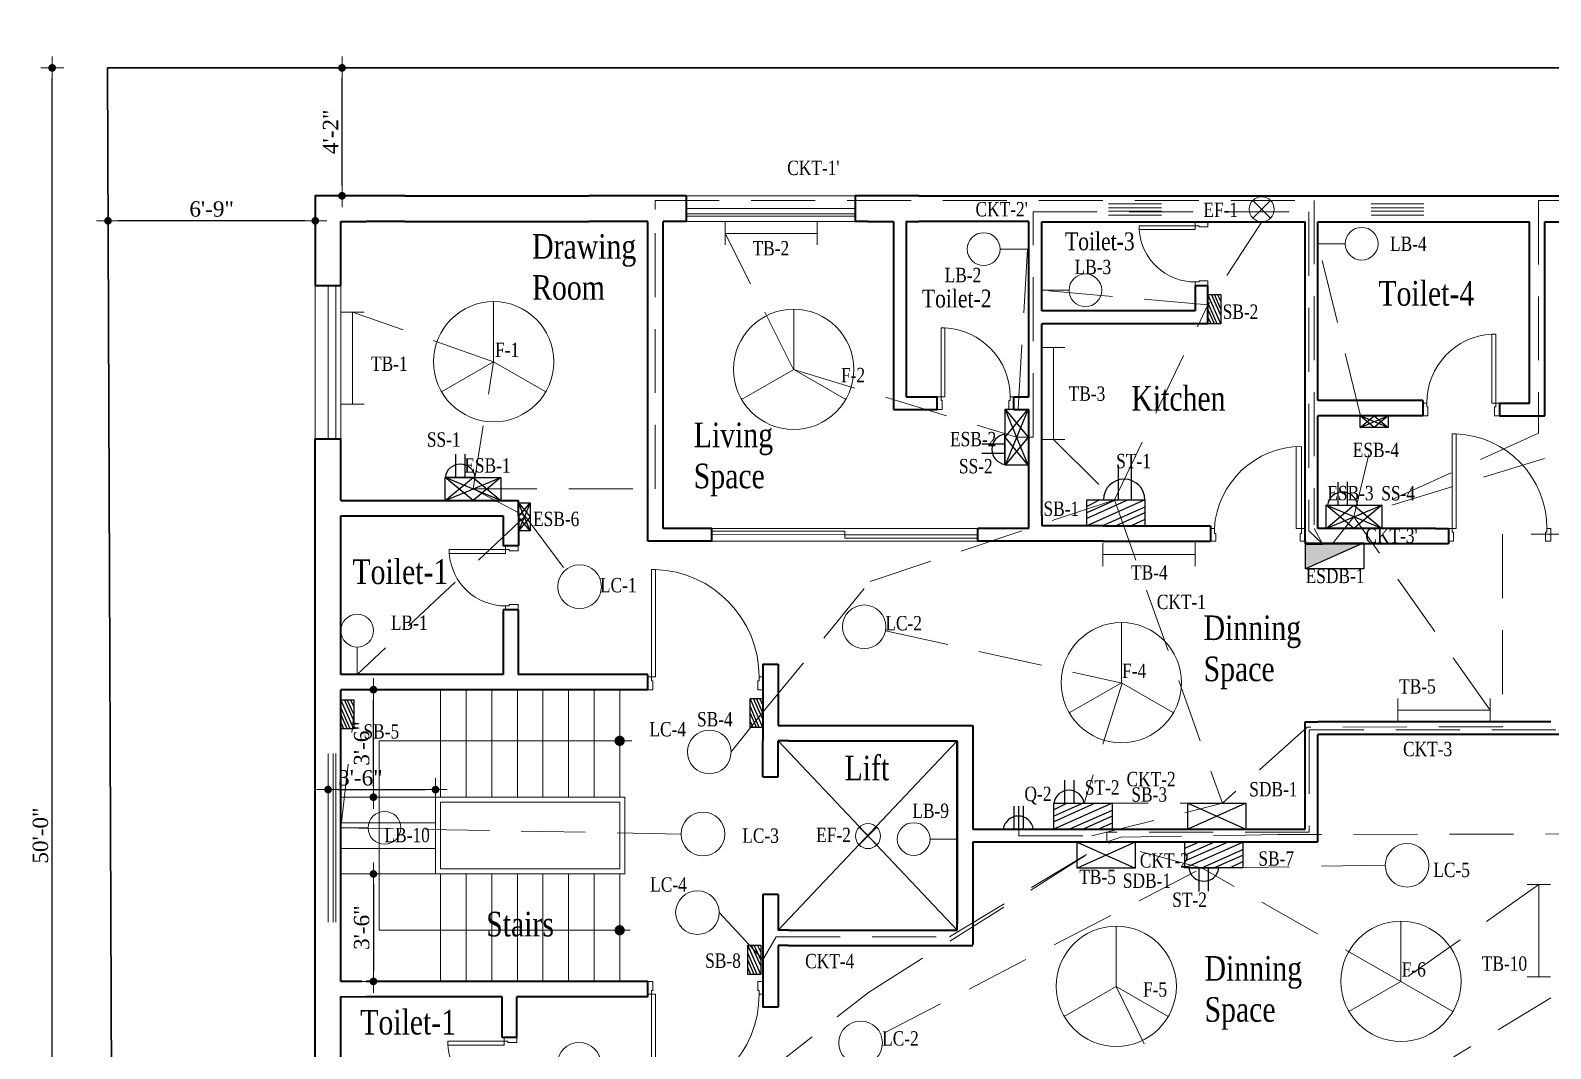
# Model space of a CAD drawing. Header units: inches. Extents: x -13742749 to 88736, y -40897 to 32194776.
# Drawn here: x 914 to 1508, y -28269 to -27871 of the extents above; entities that cross this region are included whole.
import ezdxf

# ---------------------------------------------------------------- set-up
doc = ezdxf.new("R2010")
doc.units = ezdxf.units.IN
doc.header["$LTSCALE"] = 10
doc.header["$MEASUREMENT"] = 0
doc.linetypes.add('ACAD_ISO04W100', pattern=[30, 24, -3, 0, -3])
doc.linetypes.add('HIDDEN', pattern=[0.375, 0.25, -0.125])
doc.layers.get('0').update_dxf_attribs({"color": 123})
for name, color, linetype, lineweight in [('Column', 7, 'Continuous', 35), ('Conduit (Mine)', 230, 'HIDDEN', 13), ('Conduit Generator (mine)', 134, 'HIDDEN', 13), ('DIM', 4, 'Continuous', 0), ('DOOR', 41, 'Continuous', 9), ('Fan (mine)', 210, 'Continuous', 13), ('Light (mine)', 80, 'Continuous', 13), ('RAIL', 182, 'Continuous', 13), ('Stair', 8, 'Continuous', 13), ('Text_My', 7, 'Continuous', 13), ('Text_SUBD', 7, 'Continuous', 13), ('VOID', 8, 'Continuous', 9), ('Wall', 7, 'Continuous', 35), ('WIN', 4, 'Continuous', 13), ('WIN-1', 8, 'Continuous', 13), ('WIN1', 8, 'Continuous', 9)]:
    doc.layers.add(name, color=color, linetype=linetype, lineweight=lineweight)
doc.layers.add('Site', color=7, linetype='ACAD_ISO04W100', lineweight=30, true_color=0x004961)
doc.layers.add('Switchboard & Socket (Mine)', color=4, linetype='Continuous')
doc.layers.add('Switchboard and Socket (mine)', color=41, linetype='Continuous')
doc.layers.get('0').off()
doc.styles.get("Standard").update_dxf_attribs({"font": 'times.ttf', "width": 0.8})
doc.styles.add('STYLE3', font='times.ttf')
doc.dimstyles.new('1_8', dxfattribs={"dimtxt": 6, "dimasz": 4, "dimexe": 0.18, "dimexo": 0.0625, "dimgap": 0.125, "dimtad": 0, "dimdec": 4, "dimrnd": 0.125, "dimzin": 3, "dimdsep": 46, "dimlunit": 4, "dimtxsty": 'STYLE3', "dimblk": 'D', "dimcen": 4, "dimse1": 1, "dimse2": 1, "dimclrt": 7, "dimadec": 0, "dimazin": 0, "dimtfac": 1, "dimtdec": 4, "dimtix": 1, "dimtmove": 0, "dimatfit": 3, "dimldrblk": 'OPEN90', "dimfxl": 1, "dimtvp": 0.75, "dimtolj": 1, "dimtzin": 0, "dimarcsym": 0})

# ---------------------------------------------------------------- blocks, each defined once
blk = doc.blocks.new('D')
at = {"layer": 'DIM'}
for q in [(-1.125, 0), (0, 1.125), (1.125, 0), (0, -1.125)]:
    blk.add_line((0, 0), q, dxfattribs=at)
at = {"layer": 'DIM', "color": 6, "const_width": 0.375}
blk.add_lwpolyline([(-0.1875, 0, 1), (0.1875, 0, 1)], format="xyb", close=True, dxfattribs=at)
blk = doc.blocks.new('*D269')
at = {"layer": 'DIM', "color": 0, "linetype": 'ByBlock', "lineweight": -2}
blk.add_line((947.78, -27856.16), (1803.78, -27856.16), dxfattribs=at)
at = {"layer": 'DIM', "color": 0, "linetype": 'ByBlock', "lineweight": -2, "xscale": 4, "yscale": 4, "zscale": 4, "rotation": 180}
blk.add_blockref('D', (943.78, -27856.16), dxfattribs=at)
at = {"layer": 'DIM', "color": 0, "linetype": 'ByBlock', "lineweight": -2, "xscale": 4, "yscale": 4, "zscale": 4}
blk.add_blockref('D', (1807.78, -27856.16), dxfattribs=at)
at = {"layer": 'DIM', "color": 7, "linetype": 'ByBlock', "insert": (1375.78, -27851.57), "char_height": 6, "attachment_point": 5, "style": 'STYLE3'}
blk.add_mtext('\\A1;72\'-0"', dxfattribs=at)
blk = doc.blocks.new('_Open90')
at = {"layer": 'DIM', "color": 0, "lineweight": -2}
for p, q in [((0, 0), (-1, 0)), ((-0.5, 0.5), (0, 0)), ((0, 0), (-0.5, -0.5))]:
    blk.add_line(p, q, dxfattribs=at)
blk = doc.blocks.new('*D271')
at = {"layer": 'DIM', "color": 0, "linetype": 'ByBlock', "lineweight": -2}
blk.add_line((922.18, -28481.3), (922.18, -27889.3), dxfattribs=at)
at = {"layer": 'DIM', "color": 0, "linetype": 'ByBlock', "lineweight": -2, "xscale": 4, "yscale": 4, "zscale": 4}
for p, rotation in [((922.18, -27885.3), 90), ((922.18, -28485.3), 270)]:
    blk.add_blockref('D', p, dxfattribs=dict(at, rotation=rotation))
at = {"layer": 'DIM', "color": 7, "linetype": 'ByBlock', "insert": (917.6, -28185.3), "char_height": 6, "attachment_point": 5, "rotation": 90, "style": 'STYLE3'}
blk.add_mtext('\\A1;50\'-0"', dxfattribs=at)
blk = doc.blocks.new('D-45')
for points in [[(-1.5, 46.97), (-3, 46.97), (-3, 5), (-1.5, 5)], [(-45, 5), (-45, 0), (-43, 0), (-43, 3.5), (-43.5, 3.5), (-43.5, 5)], [(0, 5), (0, 0), (-2, 0), (-2, 3.5), (-1.5, 3.5), (-1.5, 5)]]:
    blk.add_lwpolyline(points, close=True)
blk.add_arc((-1.5, 5), 42, 92.04671, 180)
blk = doc.blocks.new('D-30')
for points in [[(5, 30), (0, 30), (0, 28), (3.5, 28), (3.5, 28.5), (5, 28.5)], [(5, 0), (0, 0), (0, 2), (3.5, 2), (3.5, 1.5), (5, 1.5)], [(31.97, 1.5), (31.97, 3), (5, 3), (5, 1.5)]]:
    blk.add_lwpolyline(points, close=True)
blk.add_arc((4.99, 1.48), 27.02, 3.22606, 89.98261)
blk = doc.blocks.new('D-40')
for points in [[(-5, 0), (0, 0), (0, -2), (-3.5, -2), (-3.5, -1.5), (-5, -1.5)], [(-41.97, -1.5), (-41.97, -3), (-5, -3), (-5, -1.5)], [(-5, -40), (0, -40), (0, -38), (-3.5, -38), (-3.5, -38.5), (-5, -38.5)]]:
    blk.add_lwpolyline(points, close=True)
blk.add_arc((-5, -1.5), 37, 182.32344, 270)
blk = doc.blocks.new('D-S')
at = {"layer": 'DOOR', "linetype": 'Continuous'}
for p, q in [((1.5, 5), (1.5, 37)), ((3.5, 36.93), (3.5, 5)), ((3.5, 5), (1.5, 5))]:
    blk.add_line(p, q, dxfattribs=at)
at = {"layer": 'DOOR'}
for points in [[(2, 3), (2, 0), (0, 0), (0, 5), (1.5, 5), (1.5, 3)], [(35, 3), (35, 0), (37, 0), (37, 5), (35.5, 5), (35.5, 3)]]:
    blk.add_lwpolyline(points, close=True, dxfattribs=at)
blk.add_arc((1.46, 2.89), 34.11, 3.5436, 89.92781, dxfattribs=at)
blk = doc.blocks.new('D-25')
for points in [[(5, 25), (0, 25), (0, 23), (3.5, 23), (3.5, 23.5), (5, 23.5)], [(5, 0), (0, 0), (0, 2), (3.5, 2), (3.5, 1.5), (5, 1.5)], [(26.95, 1.5), (26.95, 3), (5, 3), (5, 1.5)]]:
    blk.add_lwpolyline(points, close=True)
blk.add_arc((5, 1.5), 22, 3.90956, 90)
blk = doc.blocks.new('*D299')
at = {"layer": 'DIM', "color": 0, "linetype": 'ByBlock', "lineweight": -2}
blk.add_line((1035.5, -27931.28), (1035.5, -27889.3), dxfattribs=at)
at = {"layer": 'DIM', "color": 0, "linetype": 'ByBlock', "lineweight": -2, "xscale": 4, "yscale": 4, "zscale": 4}
for p, rotation in [((1035.5, -27885.3), 90), ((1035.5, -27935.28), 270)]:
    blk.add_blockref('D', p, dxfattribs=dict(at, rotation=rotation))
at = {"layer": 'DIM', "color": 7, "linetype": 'ByBlock', "insert": (1031, -27910.29), "char_height": 6, "attachment_point": 5, "rotation": 90, "style": 'STYLE3'}
blk.add_mtext('\\A1;4\'-2"', dxfattribs=at)
blk = doc.blocks.new('*D300')
at = {"layer": 'DIM', "color": 0, "linetype": 'ByBlock', "lineweight": -2}
blk.add_line((1021.03, -27945.07), (948.01, -27945.07), dxfattribs=at)
at = {"layer": 'DIM', "color": 0, "linetype": 'ByBlock', "lineweight": -2, "xscale": 4, "yscale": 4, "zscale": 4, "rotation": 180}
blk.add_blockref('D', (944.01, -27945.07), dxfattribs=at)
at = {"layer": 'DIM', "color": 0, "linetype": 'ByBlock', "lineweight": -2, "xscale": 4, "yscale": 4, "zscale": 4}
blk.add_blockref('D', (1025.03, -27945.07), dxfattribs=at)
at = {"layer": 'DIM', "color": 7, "linetype": 'ByBlock', "insert": (984.52, -27940.48), "char_height": 6, "attachment_point": 5, "style": 'STYLE3'}
blk.add_mtext('\\A1;6\'-9"', dxfattribs=at)
blk = doc.blocks.new('*D274')
at = {"layer": 'DIM', "color": 0, "linetype": 'ByBlock', "lineweight": -2}
blk.add_line((1034.03, -28167.34), (1068.03, -28167.34), dxfattribs=at)
at = {"layer": 'DIM', "color": 0, "linetype": 'ByBlock', "lineweight": -2, "xscale": 4, "yscale": 4, "zscale": 4, "rotation": 180}
blk.add_blockref('D', (1030.03, -28167.34), dxfattribs=at)
at = {"layer": 'DIM', "color": 0, "linetype": 'ByBlock', "lineweight": -2, "xscale": 4, "yscale": 4, "zscale": 4}
blk.add_blockref('D', (1072.03, -28167.34), dxfattribs=at)
at = {"layer": 'DIM', "color": 7, "linetype": 'ByBlock', "insert": (1042.66, -28162.76), "char_height": 6, "attachment_point": 5, "style": 'STYLE3'}
blk.add_mtext('\\A1;3\'-6"', dxfattribs=at)
blk = doc.blocks.new('*D301')
at = {"layer": 'DIM', "color": 0, "linetype": 'ByBlock', "lineweight": -2}
blk.add_line((1047.76, -28166.29), (1047.76, -28132.29), dxfattribs=at)
at = {"layer": 'DIM', "color": 0, "linetype": 'ByBlock', "lineweight": -2, "xscale": 4, "yscale": 4, "zscale": 4}
for p, rotation in [((1047.76, -28128.29), 90), ((1047.76, -28170.29), 270)]:
    blk.add_blockref('D', p, dxfattribs=dict(at, rotation=rotation))
at = {"layer": 'DIM', "color": 7, "linetype": 'ByBlock', "insert": (1043.18, -28149.29), "char_height": 6, "attachment_point": 5, "rotation": 90, "style": 'STYLE3'}
blk.add_mtext('\\A1;3\'-6"', dxfattribs=at)
blk = doc.blocks.new('*D275')
at = {"layer": 'DIM', "color": 0, "linetype": 'ByBlock', "lineweight": -2}
blk.add_line((1047.76, -28204.29), (1047.76, -28238.29), dxfattribs=at)
at = {"layer": 'DIM', "color": 0, "linetype": 'ByBlock', "lineweight": -2, "xscale": 4, "yscale": 4, "zscale": 4}
for p, rotation in [((1047.76, -28200.29), 90), ((1047.76, -28242.29), 270)]:
    blk.add_blockref('D', p, dxfattribs=dict(at, rotation=rotation))
at = {"layer": 'DIM', "color": 7, "linetype": 'ByBlock', "insert": (1043.18, -28221.29), "char_height": 6, "attachment_point": 5, "rotation": 90, "style": 'STYLE3'}
blk.add_mtext('\\A1;3\'-6"', dxfattribs=at)
blk = doc.blocks.new('Ceiling light')
at = {"layer": 'Light (mine)', "linetype": 'ByBlock'}
blk.add_circle((0, 8.53), 8.53, dxfattribs=at)
blk = doc.blocks.new('Ceiling Fan Small')
at = {"layer": 'Fan (mine)', "linetype": 'ByBlock', "ltscale": 10}
for p in [(7040.4, -35394.14), (7020.04, -35429.39), (7060.75, -35429.39)]:
    blk.add_line(p, (7040.4, -35417.64), dxfattribs=at)
blk.add_circle((7040.4, -35417.64), 23.5, dxfattribs=at)
blk.add_circle((7040.4, -35417.64), 23.5, dxfattribs=at)
blk.add_circle((7040.4, -35417.64), 23.5, dxfattribs=at)
blk = doc.blocks.new('Bulb')
at = {"layer": 'Light (mine)', "linetype": 'Continuous'}
blk.add_line((-9.96, -5.31), (-20.64, -5.31), dxfattribs=at)
blk.add_circle((-3.57, -5.31), 6.4, dxfattribs=at)
blk = doc.blocks.new('Tube Light')
at = {"layer": 'Light (mine)', "linetype": 'Continuous'}
for p, q in [((-36, 4.54), (-36, -4.54)), ((0, 0), (-36, 0)), ((0, 4.54), (0, -4.54))]:
    blk.add_line(p, q, dxfattribs=at)
blk = doc.blocks.new('Exhaust_Fan_new')
at = {"layer": 'Fan (mine)', "linetype": 'ByBlock', "ltscale": 10}
for p, q in [((-3.46, 3.46), (3.46, -3.46)), ((3.46, 3.46), (-3.46, -3.46))]:
    blk.add_line(p, q, dxfattribs=at)
blk.add_circle((0, 0), 4.9, dxfattribs=at)
blk = doc.blocks.new('switch board')
at = {"layer": 'Switchboard and Socket (mine)', "linetype": 'Continuous'}
for p, q in [((-16.63, -10.09), (6.09, 0)), ((-16.63, -5.05), (-5.27, 0)), ((-16.63, -7.26), (0, 0)), ((-16.63, -2.38), (-11.29, 0)), ((-10.02, -10.09), (6.09, -2.84)), ((-5.27, -10.09), (6.09, -5.05)), ((0.97, -10.09), (6.09, -7.56))]:
    blk.add_line(p, q, dxfattribs=at)
blk.add_lwpolyline([(-16.63, 0), (6.09, 0), (6.09, -10.09), (-16.63, -10.09)], close=True, dxfattribs=at)
blk = doc.blocks.new('2 Pin')
at = {"layer": 'Switchboard and Socket (mine)', "linetype": 'Continuous', "ltscale": 10}
for p, q in [((-7.3, 0), (-7.3, 18.1)), ((0, 0), (0, 18.2)), ((-15.8, 0), (7.8, 0))]:
    blk.add_line(p, q, dxfattribs=at)
blk.add_arc((-4, -1.6), 11.9, 7.5318, 172.4682, dxfattribs=at)
blk = doc.blocks.new('3- Pic')
at = {"layer": 'Switchboard and Socket (mine)', "linetype": 'ByBlock'}
blk.add_blockref('2 Pin', (7.3, 0), dxfattribs=at)
blk = doc.blocks.new('3- Pin')
at = {"layer": 'Switchboard and Socket (mine)', "linetype": 'Continuous', "ltscale": 10}
blk.add_line((-10.3, -3.5), (-10.3, 14.6), dxfattribs=at)
at = {"layer": 'Switchboard and Socket (mine)', "linetype": 'Continuous'}
blk.add_blockref('3- Pic', (-14.1, -3.5), dxfattribs=at)
blk = doc.blocks.new('Emergency')
at = {"layer": 'Switchboard and Socket (mine)', "linetype": 'Continuous', "ltscale": 10}
for p, q in [((-10.9, 0), (0, 9.07)), ((0, 0), (-10.9, 9.07)), ((-10.9, 0), (10.9, 9.07)), ((10.9, 0), (-10.9, 9.07)), ((0, 9.07), (10.9, 0)), ((10.9, 9.07), (0, 0))]:
    blk.add_line(p, q, dxfattribs=at)
blk.add_lwpolyline([(-10.9, 9.07), (10.9, 9.07), (10.9, 0), (-10.9, 0)], close=True, dxfattribs=at)
blk = doc.blocks.new('Emergency Sub Distribution Board')
at = {"layer": 'Switchboard & Socket (Mine)', "ltscale": 10}
blk.add_hatch(color=256, dxfattribs=at).paths.add_polyline_path([(22.73, -10.09), (22.73, 0), (0, -10.09)])
blk.add_line((0, -10.09), (22.73, 0), dxfattribs=at)
at = {"layer": 'Switchboard & Socket (Mine)', "linetype": 'Continuous'}
blk.add_lwpolyline([(0, 0), (22.73, 0), (22.73, -10.09), (0, -10.09)], close=True, dxfattribs=at)
blk = doc.blocks.new('Main Distribution Board')
at = {"layer": 'Switchboard and Socket (mine)', "linetype": 'ByBlock'}
for p, q in [((-11.36, 0), (11.36, -10.09)), ((11.36, 0), (-11.36, -10.09))]:
    blk.add_line(p, q, dxfattribs=at)
blk.add_lwpolyline([(-11.36, 0), (11.36, 0), (11.36, -10.09), (-11.36, -10.09)], close=True, dxfattribs=at)

msp = doc.modelspace()

# ---------------------------------------------------------------- linework, layer by layer
at = {"layer": 'Column', "linetype": 'ByBlock'}
for p, q in [((1276.03252, -28222.29029), (1276.03252, -28148.29029)), ((1276.03252, -28148.29029), (1276.03252, -28219.79029)), ((1282.03252, -28148.29029), (1282.03252, -28182.79028)), ((1282.03252, -28187.79028), (1282.03252, -28219.79029))]:
    msp.add_line(p, q, dxfattribs=at)
at = {"layer": 'Column', "linetype": 'ByBlock', "ltscale": 10}
for p, q in [((1025.03252, -28306.29028), (1025.03252, -28252.29028)), ((1035.03252, -28301.29028), (1035.03252, -28252.29028))]:
    msp.add_line(p, q, dxfattribs=at)
at = {"layer": 'Column', "linetype": 'ByBlock'}
for points in [[(1045.03252, -27935.27859), (1045.03252, -27935.27859), (1025.03252, -27935.27859), (1025.03252, -27945.27859)], [(1261.03252, -27935.27859), (1241.03252, -27935.27859)], [(1035.03252, -27945.27859), (1045.03252, -27945.27859)], [(1241.03252, -27945.27859), (1251.03252, -27945.27859)], [(1256.03252, -27945.27859), (1261.03252, -27945.27859)], [(1025.03252, -28128.29028), (1025.03252, -28128.29028), (1025.03252, -28118.29028)], [(1025.03252, -28252.29028), (1025.03252, -28242.29028)]]:
    msp.add_lwpolyline(points, dxfattribs=at)
at = {"layer": 'Conduit (Mine)', "linetype": 'HIDDEN', "ltscale": 10}
for p, q in [((1395.01988, -27945.44942), (1374.03252, -27977.87341)), ((1374.03252, -27977.87341), (1309.03223, -27972.20515)), ((1337.48879, -28054.07521), (1374.03252, -27977.87341)), ((1313.57424, -28030.50945), (1337.48879, -28054.07521)), ((1241.96501, -28085.99193), (1337.48879, -28054.07521)), ((1337.48879, -28054.07521), (1379.66281, -28172.69705)), ((1600.32123, -28067.51669), (1489.18615, -28067.51669)), ((1489.18615, -28067.51669), (1489.23166, -28142.80628)), ((1200.03252, -28137.09308), (1241.96501, -28085.99193)), ((1247.89378, -28105.23372), (1340.45398, -28125.74723)), ((1340.45398, -28125.74723), (1325.60463, -28172.69705)), ((1035.03252, -28182.2811), (1040.07843, -28137.89075)), ((1187.58002, -28152.61315), (1200.03252, -28137.09308)), ((1412.74495, -28142.8923), (1379.66127, -28172.69853)), ((1489.23166, -28142.80628), (1412.74495, -28142.8923)), ((1510.00066, -28143.96756), (1413.53675, -28143.96756)), ((1413.53675, -28143.96756), (1413.53675, -28184.02094)), ((1325.60455, -28172.69705), (1379.65847, -28172.69705)), ((1328.5586, -28185.3901), (1379.66127, -28172.69853)), ((1168.07544, -28184.6881), (1035.03252, -28182.2811)), ((1241.33244, -28246.5938), (1334.53811, -28187.79028)), ((1272.9501, -28224.88434), (1334.38861, -28187.8846)), ((1300.11129, -28182.79028), (1300.11129, -28185.3901)), ((1300.11129, -28185.3901), (1328.5586, -28185.3901)), ((1371.71137, -28198.00977), (1334.24754, -28187.8846)), ((1413.53675, -28184.02094), (1334.53811, -28184.02094)), ((1334.53811, -28184.02094), (1334.53811, -28187.79028)), ((1340.01704, -28185.94923), (1334.53811, -28187.79028)), ((1401.18639, -28184.9134), (1340.01704, -28185.94923)), ((1605.93669, -28184.4833), (1401.18639, -28184.9134)), ((1247.31397, -28262.5432), (1371.71137, -28198.00977)), ((1449.45908, -28242.26866), (1371.60882, -28197.95139)), ((1443.34143, -28196.89752), (1371.71137, -28198.00977)), ((1503.36643, -28204.46793), (1449.45908, -28242.26866)), ((1182.9657, -28215.39031), (1200.03252, -28233.84499)), ((1200.03252, -28233.84499), (1205.24608, -28224.88434)), ((1205.24608, -28224.88434), (1272.9501, -28224.88434)), ((1170.12444, -28302.48215), (1241.33244, -28246.5938))]:
    msp.add_line(p, q, dxfattribs=at)
at = {"layer": 'Conduit Generator (mine)', "color": 4, "linetype": 'HIDDEN', "ltscale": 10}
for p, q in [((1157.92878, -27940.63841), (1157.92878, -27937.06731)), ((1157.92878, -27937.06731), (1415.5372, -27937.06731)), ((1415.5372, -27937.06731), (1415.5372, -28063.85213)), ((1157.92878, -28049.84222), (1157.92878, -27940.63841)), ((1305.72071, -28029.62257), (1305.72071, -27941.56694)), ((1305.72071, -27941.56694), (1413.49482, -27941.56694)), ((1413.49482, -27941.56694), (1413.49482, -28066.24762)), ((1212.05172, -28003.12792), (1185.27408, -27949.95774)), ((1433.61512, -28021.24054), (1417.03281, -27954.01603)), ((1094.76428, -28000.14604), (1039.57374, -27980.75059)), ((1086.6942, -28049.84222), (1094.76428, -28000.14604)), ((1212.05172, -28003.12792), (1299.22952, -28029.62257)), ((1431.08886, -28060.74155), (1439.29716, -28026.28652)), ((1299.22952, -28029.62257), (1305.72071, -28029.62257)), ((1086.6942, -28049.84222), (1157.92878, -28049.84222)), ((1086.6942, -28049.84222), (1107.06013, -28060.53965)), ((1107.06013, -28060.53965), (1041.42282, -28122.2902)), ((1107.06013, -28060.53965), (1128.54953, -28089.06706)), ((1431.08886, -28060.74155), (1422.99927, -28070.94665)), ((1413.49482, -28066.24762), (1418.74136, -28071.27859)), ((1418.74136, -28071.27859), (1415.5372, -28065.27859))]:
    msp.add_line(p, q, dxfattribs=at)
at = {"layer": 'Conduit Generator (mine)', "linetype": 'HIDDEN', "ltscale": 10}
for p, q in [((1709.48055, -27937.07711), (1503.28395, -27937.07711)), ((1503.28395, -27937.07711), (1503.28395, -28028.06188)), ((1303.40521, -27956.1097), (1299.22952, -28029.62257)), ((1613.16159, -28004.89536), (1431.08886, -28060.74155)), ((1503.28395, -28028.06188), (1431.08886, -28060.74155)), ((1484.28225, -28136.24872), (1431.08886, -28060.74155)), ((1338.15854, -28244.22209), (1360.7535, -28290.73526)), ((1423.39524, -28300.30198), (1508.03252, -28248.68563))]:
    msp.add_line(p, q, dxfattribs=at)
at = {"layer": 'RAIL', "linetype": 'ByBlock'}
for p, q in [((1072.03252, -28170.29028), (1072.03252, -28200.29028)), ((1146.03252, -28170.29028), (1072.03252, -28170.29028)), ((1146.03252, -28200.29028), (1146.03252, -28170.29028)), ((1074.03252, -28172.29028), (1074.03252, -28198.29028)), ((1144.03252, -28172.29028), (1074.03252, -28172.29028)), ((1144.03252, -28198.29028), (1144.03252, -28172.29028)), ((1074.03252, -28198.29028), (1144.03252, -28198.29028)), ((1072.03252, -28200.29028), (1146.03252, -28200.29028))]:
    msp.add_line(p, q, dxfattribs=at)
at = {"layer": 'Site', "linetype": 'ByBlock', "ltscale": 3}
for p, q in [((943.77738, -27885.30347), (946.08988, -28485.30198)), ((1807.77738, -27885.30644), (943.77738, -27885.30347))]:
    msp.add_line(p, q, dxfattribs=at)
at = {"layer": 'Stair', "linetype": 'ByBlock'}
for p, q in [((1074.03252, -28128.29028), (1074.03252, -28170.29028)), ((1084.03252, -28128.29028), (1084.03252, -28170.29028)), ((1094.03252, -28128.29028), (1094.03252, -28170.29028)), ((1104.03252, -28128.29028), (1104.03252, -28170.29028)), ((1114.03252, -28128.29028), (1114.03252, -28170.29028)), ((1124.03252, -28128.29028), (1124.03252, -28170.29028)), ((1134.03252, -28128.29028), (1134.03252, -28170.29028)), ((1144.03252, -28128.29028), (1144.03252, -28170.29028)), ((1148.80418, -28148.29028), (1050.03252, -28148.29028)), ((1050.03252, -28148.29028), (1050.03252, -28222.29028)), ((1072.03252, -28170.29028), (1035.03252, -28170.29028)), ((1072.03252, -28180.29028), (1035.03252, -28180.29028)), ((1072.03252, -28190.29028), (1035.03252, -28190.29028)), ((1072.03252, -28200.29028), (1035.03252, -28200.29028)), ((1074.03252, -28242.29028), (1074.03252, -28200.29028)), ((1084.03252, -28242.29028), (1084.03252, -28200.29028)), ((1094.03252, -28242.29028), (1094.03252, -28200.29028)), ((1104.03252, -28242.29028), (1104.03252, -28200.29028)), ((1114.03252, -28242.29028), (1114.03252, -28200.29028)), ((1124.03252, -28242.29028), (1124.03252, -28200.29028)), ((1134.03252, -28242.29028), (1134.03252, -28200.29028)), ((1144.03252, -28242.29028), (1144.03252, -28200.29028)), ((1050.03252, -28222.29028), (1148.12126, -28222.29028))]:
    msp.add_line(p, q, dxfattribs=at)
at = {"layer": 'Stair', "linetype": 'ByBlock', "const_width": 2}
for points in [[(1143.03252, -28148.29028, 1), (1145.03252, -28148.29028, 1)], [(1143.03252, -28222.29028, 1), (1145.03252, -28222.29028, 1)]]:
    msp.add_lwpolyline(points, format="xyb", close=True, dxfattribs=at)
at = {"layer": 'Switchboard and Socket (mine)', "linetype": 'ByBlock', "ltscale": 10}
for p, q in [((1339.00365, -28054.12784), (1339.00365, -28040.37284)), ((1344.14157, -28054.12784), (1344.14157, -28040.2605)), ((1333.14283, -28054.12784), (1349.37429, -28054.12784))]:
    msp.add_line(p, q, dxfattribs=at)
msp.add_arc((1341.25856, -28054.12784), 8.11573, 0, 180, dxfattribs=at)
at = {"layer": 'VOID', "linetype": 'ByBlock', "ltscale": 10}
for p, q in [((1206.03252, -28148.29029), (1276.03252, -28222.29029)), ((1206.03252, -28222.29028), (1276.03252, -28148.30009))]:
    msp.add_line(p, q, dxfattribs=at)
at = {"layer": 'Wall', "linetype": 'ByBlock'}
for p, q in [((1060.03252, -27935.27859), (1045.03252, -27935.27859)), ((1170.03252, -27935.27859), (1132.03252, -27935.27859)), ((1170.03252, -27935.27859), (1170.03252, -27945.27859)), ((1241.03252, -27935.27859), (1236.03252, -27935.27859)), ((1236.03252, -27935.27859), (1236.03252, -27945.27859)), ((1261.03252, -27935.27859), (1292.03252, -27935.27914)), ((1329.03252, -27935.27859), (1329.03252, -27935.27859)), ((1025.03252, -27945.27805), (1025.03252, -27970.27805)), ((1035.03252, -27970.27805), (1035.03252, -27945.27805)), ((1060.03252, -27945.27859), (1045.03252, -27945.27859)), ((1155.03252, -27945.27859), (1132.03252, -27945.27859)), ((1155.03252, -28070.27859), (1155.03252, -27945.27859)), ((1161.03252, -28065.27859), (1161.03252, -27945.27859)), ((1241.03252, -27945.27859), (1236.03252, -27945.27859)), ((1304.03252, -27945.27859), (1261.03252, -27945.27859)), ((1304.03252, -28013.80375), (1304.03252, -27945.27859)), ((1309.03252, -27980.27859), (1309.03252, -27945.44949)), ((1025.03252, -27970.27805), (1035.03252, -27970.27805)), ((1369.03252, -27980.27859), (1309.03252, -27980.27859)), ((1374.03252, -27985.27859), (1309.03252, -27985.27859)), ((1309.03252, -28060.27859), (1309.03252, -27985.27859)), ((1304.03252, -28065.27859), (1304.03252, -28018.80375)), ((1025.03252, -28030.27805), (1035.03252, -28030.27805)), ((1412.03252, -28070.27859), (1412.03252, -28037.27859)), ((1417.03252, -28065.27859), (1417.03252, -28037.27859)), ((1180.03252, -28070.27859), (1180.03252, -28065.27859)), ((1304.03252, -28065.27859), (1284.03252, -28065.27859)), ((1284.03252, -28070.27859), (1284.03252, -28065.27859)), ((1180.03252, -28070.27859), (1155.03252, -28070.27859)), ((1333.03252, -28070.27859), (1284.03252, -28070.27859)), ((1098.53681, -28122.29028), (1045.03252, -28122.29028)), ((1155.03252, -28122.29028), (1104.38301, -28122.29028)), ((1200.03252, -28118.29029), (1200.03252, -28128.29029)), ((1200.03252, -28118.29029), (1206.03252, -28118.29029)), ((1206.03252, -28118.29029), (1206.03252, -28128.29029)), ((1025.03252, -28140.29028), (1025.03252, -28128.29028)), ((1155.03252, -28128.29028), (1045.03252, -28128.29028)), ((1210.03252, -28142.29029), (1256.03252, -28142.29029)), ((1200.03252, -28162.29029), (1200.03252, -28148.29029)), ((1206.03252, -28162.29029), (1206.03252, -28148.29029)), ((1210.03252, -28148.29029), (1256.03252, -28148.29029)), ((1200.03252, -28162.29029), (1206.03252, -28162.29029)), ((1282.03252, -28182.79028), (1412.03252, -28182.79028)), ((1282.03252, -28187.79028), (1412.03252, -28187.79028)), ((1206.03252, -28208.29029), (1200.03252, -28208.29029)), ((1210.03252, -28222.29029), (1256.03252, -28222.29029)), ((1025.03252, -28242.29028), (1025.03252, -28224.29028)), ((1210.03252, -28228.29029), (1256.03252, -28228.29029)), ((1155.03252, -28242.29028), (1045.03252, -28242.29028)), ((1098.03252, -28248.29028), (1045.03252, -28248.29028)), ((1155.03252, -28248.29028), (1103.81274, -28248.29028)), ((1206.03252, -28252.29029), (1200.03252, -28252.29029))]:
    msp.add_line(p, q, dxfattribs=at)
at = {"layer": 'Wall', "linetype": 'ByBlock', "ltscale": 10}
for p, q in [((1060.03252, -27935.27859), (1132.03252, -27935.27859)), ((1292.03252, -27935.27914), (1453.03252, -27935.27859)), ((1453.03252, -27935.27859), (1603.03252, -27935.27859)), ((1060.03252, -27945.27859), (1132.03252, -27945.27859)), ((1170.03252, -27945.27859), (1161.03252, -27945.27859)), ((1251.03252, -27945.27859), (1251.03252, -28018.80375)), ((1256.03252, -27945.27859), (1256.03252, -28013.80375)), ((1309.03252, -27945.44949), (1412.03252, -27945.44949)), ((1412.03252, -28037.27859), (1412.03252, -27945.44949)), ((1417.03252, -27945.44949), (1453.03252, -27945.44949)), ((1417.03252, -28015.27859), (1417.03252, -27945.44949)), ((1453.03252, -27945.44949), (1499.69729, -27945.44949)), ((1499.69729, -28016.27859), (1499.69729, -27945.44949)), ((1505.69729, -27945.44949), (1603.03252, -27945.44949)), ((1505.69729, -28016.27859), (1505.69729, -27945.44949)), ((1369.03252, -27970.46823), (1369.03252, -27980.27859)), ((1374.03252, -27970.46823), (1369.03252, -27970.46823)), ((1374.03252, -27985.27859), (1374.03252, -27970.46823)), ((1256.03252, -28013.80375), (1268.17326, -28013.80375)), ((1268.17326, -28018.80375), (1268.17326, -28013.80375)), ((1298.17326, -28013.80375), (1304.03252, -28013.80375)), ((1298.17326, -28018.80375), (1298.17326, -28013.80375)), ((1458.03252, -28015.27859), (1417.03252, -28015.27859)), ((1458.03252, -28015.27859), (1458.03252, -28021.27859)), ((1505.74346, -28021.27859), (1505.69729, -28012.53012)), ((1251.03252, -28018.80375), (1268.17326, -28018.80375)), ((1298.17326, -28018.80375), (1304.03252, -28018.80375)), ((1417.03252, -28037.27859), (1417.03252, -28021.27859)), ((1458.03252, -28021.27859), (1417.03252, -28021.27859)), ((1488.03252, -28016.27859), (1499.69729, -28016.27859)), ((1488.03252, -28016.27859), (1488.03252, -28021.27859)), ((1488.03252, -28021.27859), (1505.74346, -28021.27859)), ((1025.03252, -28118.29028), (1025.03252, -28030.27805)), ((1035.03252, -28054.37918), (1035.03252, -28030.27805)), ((1035.03252, -28054.37918), (1098.53681, -28054.37918)), ((1098.53681, -28054.37918), (1104.53681, -28054.37918)), ((1104.53681, -28060.37918), (1104.53681, -28054.37918)), ((1035.03252, -28118.29028), (1035.03252, -28060.37918)), ((1035.03252, -28060.37918), (1098.53681, -28060.37918)), ((1098.53681, -28060.37918), (1098.53681, -28072.06432)), ((1104.53681, -28060.37918), (1104.53681, -28072.06432)), ((1309.03252, -28060.27859), (1309.03252, -28064.27859)), ((1180.03252, -28065.27859), (1161.03252, -28065.27859)), ((1333.03252, -28064.27859), (1309.03252, -28064.27859)), ((1333.03252, -28064.27859), (1375.03252, -28064.27859)), ((1375.03252, -28064.27859), (1375.03252, -28070.27859)), ((1463.03252, -28065.27859), (1417.03252, -28065.27859)), ((1463.03252, -28065.27859), (1468.03252, -28065.27859)), ((1468.03252, -28065.27859), (1468.03252, -28071.31553)), ((1104.38301, -28072.06432), (1098.53681, -28072.06432)), ((1333.03252, -28070.27859), (1375.03252, -28070.27859)), ((1412.03252, -28070.27859), (1412.03252, -28071.24335)), ((1412.03252, -28071.24335), (1418.74136, -28071.27859)), ((1463.03252, -28071.27859), (1417.03252, -28071.27859)), ((1468.03252, -28071.31553), (1463.03252, -28071.27859)), ((1098.53681, -28097.06432), (1098.53681, -28122.29028)), ((1104.38301, -28097.06432), (1098.53681, -28097.06432)), ((1104.38301, -28097.06432), (1104.38301, -28122.29028)), ((1035.02432, -28122.29028), (1035.02432, -28118.29028)), ((1045.03252, -28122.29028), (1035.02432, -28122.29028)), ((1155.03252, -28128.29028), (1155.03252, -28122.29028)), ((1025.03252, -28242.29028), (1025.03252, -28128.29028)), ((1035.03252, -28242.29028), (1035.03252, -28128.29028)), ((1043.2628, -28128.29028), (1035.03252, -28128.29028)), ((1045.03252, -28128.29028), (1041.46972, -28128.29028)), ((1200.03252, -28128.29029), (1200.03252, -28148.29029)), ((1206.03252, -28128.29029), (1206.03252, -28142.29029)), ((1206.03252, -28142.29029), (1210.03252, -28142.29029)), ((1256.03252, -28142.29029), (1282.03252, -28142.29029)), ((1282.03252, -28142.29029), (1282.03252, -28148.29029)), ((1412.03252, -28142.29029), (1412.03252, -28140.79007)), ((1412.03252, -28140.79007), (1417.03252, -28140.79007)), ((1412.03252, -28147.29029), (1412.03252, -28142.29029)), ((1508.03252, -28140.79007), (1417.03252, -28140.79007)), ((1513.03252, -28145.79007), (1417.03252, -28145.79007)), ((1417.03252, -28147.29029), (1417.03252, -28145.79007)), ((1210.03252, -28148.29028), (1206.03252, -28148.29028)), ((1256.03252, -28148.29029), (1276.03252, -28148.30009)), ((1412.03252, -28182.79028), (1412.03252, -28147.29029)), ((1417.03252, -28187.79028), (1417.03252, -28147.29029)), ((1412.03252, -28187.79028), (1417.03252, -28187.79028)), ((1200.03252, -28208.29029), (1200.03252, -28252.29029)), ((1206.03252, -28208.29029), (1206.03252, -28222.29028)), ((1210.03252, -28222.29029), (1206.03252, -28222.29029)), ((1256.03252, -28222.29029), (1276.03252, -28222.29029)), ((1282.03252, -28219.79029), (1282.03252, -28227.90793)), ((1206.03252, -28228.29029), (1206.03252, -28252.29029)), ((1210.03252, -28228.29029), (1206.03252, -28228.29029)), ((1256.03252, -28228.29029), (1256.03252, -28228.29029)), ((1256.03252, -28228.29029), (1282.03252, -28228.29029)), ((1210.03252, -28232.30167), (1210.03252, -28232.30167)), ((1043.2628, -28242.29028), (1035.03252, -28242.29028)), ((1155.03252, -28248.29028), (1155.03252, -28242.29028)), ((1035.03252, -28252.29028), (1035.03252, -28248.22303)), ((1035.03252, -28248.22303), (1045.03252, -28248.29028)), ((1098.03252, -28264.1863), (1098.03252, -28248.29028)), ((1103.81274, -28264.1863), (1103.81274, -28248.29028)), ((1103.81274, -28264.1863), (1098.03252, -28264.1863))]:
    msp.add_line(p, q, dxfattribs=at)
at = {"layer": 'WIN', "linetype": 'ByBlock'}
for p, q in [((1236.03252, -27942.27859), (1170.03252, -27942.27859)), ((1236.03252, -27943.27859), (1170.03252, -27943.27859)), ((1033.03252, -27970.27805), (1033.03252, -28030.27805)), ((1032.03252, -28153.17232), (1032.03252, -28219.17232)), ((1033.03252, -28153.17232), (1033.03252, -28219.17232))]:
    msp.add_line(p, q, dxfattribs=at)
at = {"layer": 'WIN', "linetype": 'ByBlock', "ltscale": 10}
for p, q in [((1335.14721, -27940.04772), (1355.8123, -27940.04772)), ((1335.14721, -27941.34034), (1355.8123, -27941.34033)), ((1437.78955, -27939.99268), (1458.45464, -27939.99268)), ((1437.78955, -27941.2853), (1458.45464, -27941.28529)), ((1180.03247, -28066.32471), (1232.03247, -28066.32471)), ((1232.03247, -28067.6441), (1180.03247, -28067.77863)), ((1232.03247, -28066.32471), (1232.03247, -28067.6441)), ((1232.03247, -28067.6441), (1232.03247, -28069.10432)), ((1284.03247, -28067.77863), (1232.03247, -28067.77863)), ((1232.03247, -28069.10432), (1284.03247, -28069.10432))]:
    msp.add_line(p, q, dxfattribs=at)
at = {"layer": 'WIN-1', "linetype": 'ByBlock'}
for p, q in [((1170.03252, -27935.27859), (1236.03252, -27935.27859)), ((1236.03252, -27940.27859), (1170.03252, -27940.27859)), ((1236.03252, -27945.27859), (1170.03252, -27945.27859)), ((1025.03252, -28030.27805), (1025.03252, -27970.27805)), ((1030.03252, -27970.27805), (1030.03252, -28030.27805)), ((1035.03252, -27970.27805), (1035.03252, -28030.27805)), ((1025.03252, -28219.17232), (1025.03252, -28153.17232)), ((1030.03252, -28153.17232), (1030.03252, -28219.17232)), ((1035.03252, -28153.17232), (1035.03252, -28219.17232))]:
    msp.add_line(p, q, dxfattribs=at)
at = {"layer": 'WIN-1', "linetype": 'ByBlock', "ltscale": 10}
for p, q in [((1335.14721, -27938.47487), (1355.8123, -27938.47487)), ((1437.78955, -27938.41983), (1458.45464, -27938.41983)), ((1335.14721, -27942.86113), (1355.8123, -27942.86112)), ((1437.78955, -27942.80609), (1458.45464, -27942.80608))]:
    msp.add_line(p, q, dxfattribs=at)
at = {"layer": 'WIN1', "linetype": 'ByBlock', "ltscale": 10}
for p, q in [((1180.03247, -28065.27863), (1284.03247, -28065.27863)), ((1180.03247, -28070.27863), (1284.03247, -28070.27863))]:
    msp.add_line(p, q, dxfattribs=at)

# ---------------------------------------------------------------- block references
at = {"layer": 'DOOR', "linetype": 'ByBlock'}
for name, p, rotation in [('D-25', (1374.03252, -27945.46823), 180), ('D-30', (1488.03252, -28021.27859), 90), ('D-25', (1104.38301, -28072.06432), 180), ('D-45', (1155.03252, -28242.29028), 180), ('D-25', (1103.81274, -28264.1863), 180)]:
    msp.add_blockref(name, p, dxfattribs=dict(at, rotation=rotation))
at = {"layer": 'DOOR', "linetype": 'ByBlock', "xscale": -1}
for name, p, rotation in [('D-30', (1268.17321, -28018.80359), 270), ('D-40', (1468.03252, -28070.27859), 90)]:
    msp.add_blockref(name, p, dxfattribs=dict(at, rotation=rotation))
for name, p in [('D-S', (1412.03252, -28070.27859)), ('D-45', (1155.03252, -28128.29028))]:
    msp.add_blockref(name, p, dxfattribs=at)
at = {"layer": 'Fan (mine)', "linetype": 'ByBlock'}
for name, p in [('Exhaust_Fan_new', (1395.01988, -27940.54931)), ('Tube Light', (1221.27408, -27949.95774)), ('Ceiling Fan Small', (-5945.63193, 7417.49634)), ('Ceiling Fan Small', (-5828.34448, 7414.51446)), ('Tube Light', (1368.96061, -28075.47701)), ('Ceiling Fan Small', (-5700.23372, 7292.06344)), ('Tube Light', (1484.28225, -28136.24872)), ('Exhaust_Fan_new', (1241.0963, -28185.50701)), ('Ceiling Fan Small', (-5702.23767, 7173.42029)), ('Ceiling Fan Small', (-5590.93713, 7175.37372))]:
    msp.add_blockref(name, p, dxfattribs=at)
at = {"layer": 'Fan (mine)', "linetype": 'ByBlock', "rotation": 90}
for p in [(1039.57374, -27980.75059), (1313.57424, -27994.50945), (1503.36643, -28204.46793)]:
    msp.add_blockref('Tube Light', p, dxfattribs=at)
at = {"layer": 'Switchboard & Socket (Mine)', "linetype": 'ByBlock', "rotation": 180}
msp.add_blockref('Emergency Sub Distribution Board', (1434.94161, -28081.03861), dxfattribs=at)
at = {"layer": 'Switchboard and Socket (mine)', "linetype": 'ByBlock'}
for name, p, rotation in [('Bulb', (1282.76721, -27961.42218), 180), ('Emergency', (1303.76649, -28029.62257), 90), ('switch board', (1332.73974, -28064.2198), 180), ('Bulb', (1036.11035, -28101.65221), 90), ('switch board', (1319.89671, -28182.78901), 180), ('Bulb', (1255.39452, -28191.97531), 180)]:
    msp.add_blockref(name, p, dxfattribs=dict(at, rotation=rotation))
for name, p in [('Bulb', (1437.67081, -27948.70355)), ('Bulb', (1329.67023, -27966.89268)), ('Emergency', (1086.6942, -28054.37918)), ('Emergency', (1431.08886, -28065.27852)), ('Ceiling light', (1128.36093, -28096.58073)), ('Ceiling light', (1239.61885, -28112.23694)), ('Ceiling light', (1179.05184, -28161.14133)), ('Bulb', (1055.67023, -28176.96863)), ('Ceiling light', (1176.60361, -28193.21628)), ('Main Distribution Board', (1377.45542, -28172.69705)), ('Main Distribution Board', (1334.24754, -28187.8846)), ('switch board', (1381.62638, -28187.85944)), ('Ceiling light', (1451.86961, -28205.42569)), ('Ceiling light', (1174.43752, -28223.91849)), ('Ceiling light', (1238.22741, -28274.83004)), ('Ceiling light', (1128.17966, -28283.15494))]:
    msp.add_blockref(name, p, dxfattribs=at)
at = {"layer": 'Switchboard and Socket (mine)', "linetype": 'ByBlock', "xscale": 0.5, "yscale": 0.5, "zscale": 0.5}
for name, p, rotation in [('switch board', (1374.03239, -27976.96136), 90), ('2 Pin', (1294.66279, -28032.33771), 90), ('Emergency', (1109.07206, -28060.773), 90), ('switch board', (1035.03245, -28135.25563), 90), ('switch board', (1194.98654, -28134.76061), 90), ('3- Pin', (1305.24666, -28181.05501), 359.9999999991662), ('2 Pin', (1370.41637, -28197.99544), 180), ('switch board', (1194.11987, -28231.20987), 90)]:
    msp.add_blockref(name, p, dxfattribs=dict(at, rotation=rotation))
for name, p in [('Emergency', (1438.98017, -28025.83324)), ('2 Pin', (1083.68916, -28045.304)), ('2 Pin', (1428.63369, -28056.20315)), ('2 Pin', (1321.69934, -28172.69705))]:
    msp.add_blockref(name, p, dxfattribs=at)

# ---------------------------------------------------------------- texts
at = {"layer": 'Switchboard and Socket (mine)', "linetype": 'ByBlock', "ltscale": 10, "char_height": 5.614888, "attachment_point": 1}
for s, insert, width in [('EF-1', (1372.21983, -27937.95263), 11.307141), ('TB-2', (1195.9672, -27952.97749), 11.307141), ('LB-4', (1445.2027, -27951.23209), 10.7044674), ('LB-3', (1321.87225, -27960.28677), 10.7044674), ('LB-2', (1271.0815, -27963.43346), 14.8194807), ('SB-2', (1379.76555, -27977.76288), 11.307141), ('F-1', (1095.34139, -27992.6739), 11.307141), ('TB-1', (1046.81631, -27998.08723), 11.307141), ('F-2', (1230.54242, -28002.53726), 11.307141), ('TB-3', (1319.5639, -28009.78414), 11.307141), ('SS-1', (1068.65186, -28027.71104), 11.307141), ('ESB-2', (1273.18495, -28027.5619), 11.307141), ('ESB-4', (1430.6152, -28031.78467), 11.307141), ('ESB-1', (1083.29307, -28037.83884), 11.307141), ('SS-2', (1276.66461, -28038.12694), 11.307141), ('ST-1', (1338.13437, -28036.12629), 11.307141), ('ESB-3', (1420.67897, -28048.65711), 11.307141), ('SS-4', (1441.78654, -28048.69545), 11.307141), ('SB-1', (1309.72009, -28054.76282), 11.307141), ('ESB-6', (1110.16023, -28058.74955), 11.307141), ('TB-4', (1343.9398, -28079.67784), 11.307141), ('ESDB-1', (1412.21345, -28081.03861), 31.6597491), ('LC-1', (1136.32289, -28084.62828), 11.307141), ('LB-1', (1054.60762, -28099.30367), 10.7044674), ('LC-2', (1247.89378, -28099.49334), 11.307141), ('F-4', (1340.45398, -28118.09803), 11.307141), ('TB-5', (1448.76475, -28124.18766), 11.307141), ('SB-4', (1174.25834, -28137.01508), 11.307141), ('SB-5', (1043.87204, -28141.7746), 11.307141), ('LC-4', (1155.66275, -28140.923), 11.307141), ('ST-2', (1325.867, -28163.67321), 11.307141), ('SDB-1', (1390.16344, -28164.38965), 21.0071722), ('Q-2', (1302.28712, -28166.20048), 11.307141), ('SB-3', (1344.07172, -28166.43454), 11.307141), ('LB-9', (1258.44852, -28172.80619), 11.307141), ('EF-2', (1220.85105, -28182.24656), 11.307141), ('LB-10', (1052.10453, -28182.2811), 21.9279889), ('LC-3', (1191.9667, -28182.51397), 11.307141), ('SB-7', (1393.71961, -28191.4551), 11.307141), ('TB-5', (1323.69388, -28198.6503), 11.307141), ('LC-5', (1462.11462, -28195.89639), 11.307141), ('LC-4', (1155.9639, -28201.60856), 11.307141), ('ST-2', (1360.04642, -28207.57466), 11.307141), ('SB-8', (1177.45899, -28231.37037), 11.307141), ('F-6', (1449.75002, -28234.78782), 11.307141), ('TB-10', (1481.07672, -28232.50206), 11.307141), ('F-5', (1348.62718, -28242.61707), 11.307141), ('LC-2', (1246.63121, -28261.76301), 11.307141)]:
    msp.add_mtext(s, dxfattribs=dict(at, insert=insert, width=width))
at = {"layer": 'Switchboard and Socket (mine)', "linetype": 'ByBlock', "ltscale": 10, "insert": (1340.74152, -28200.11982), "char_height": 5.614888, "attachment_point": 1}
msp.add_mtext('SDB-1', dxfattribs=at)
at = {"layer": 'Text_My', "linetype": 'ByBlock', "ltscale": 10, "attachment_point": 1}
for s, insert, char_height, width in [('Drawing \\PRoom', (1109.80981, -27950.25168), 9.625, 2.1183511), ('Toilet-3', (1318.12705, -27949.58116), 7, 37.91675), ('Toilet-4', (1440.64548, -27968.58733), 9.625, 2.1183511), ('Toilet-2', (1262.1782, -27971.93758), 7, 37.91675), ('Kitchen', (1344.06899, -28009.61905), 9.625, 2.1183511), ('Living\\PSpace', (1172.99983, -28023.89868), 9.625, 2.1183511), ('Toilet-1', (1039.5655, -28077.35985), 9.625, 2.1183511), ('Dinning\\PSpace', (1372.32924, -28099.28793), 9.625, 2.1183511), ('Lift', (1231.96655, -28154.09788), 9.625, 2.1183511), ('Stairs', (1091.8402, -28215.06891), 9.625, 2.1183511), ('Dinning\\PSpace', (1372.69989, -28232.38449), 9.625, 2.1183511), ('Toilet-1', (1042.62136, -28253.41525), 9.625, 2.1183511)]:
    msp.add_mtext(s, dxfattribs=dict(at, insert=insert, char_height=char_height, width=width))
at = {"layer": 'Text_SUBD', "linetype": 'ByBlock', "ltscale": 10, "char_height": 5.614888, "width": 4.1666683, "attachment_point": 1}
for s, insert in [("CKT-1'", (1209.52281, -27921.56053)), ("CKT-2'", (1283.15056, -27937.72252)), ("CKT-3'", (1435.55965, -28065.34049)), ('CKT-1', (1354.008, -28091.17452)), ('CKT-3', (1450.28666, -28148.6551)), ('CKT-2', (1342.1845, -28160.41911)), ('CKT-2', (1347.37909, -28192.21023)), ('CKT-4', (1216.53986, -28231.53242))]:
    msp.add_mtext(s, dxfattribs=dict(at, insert=insert))

# ---------------------------------------------------------------- dimensions: what is measured, and where the dimension line sits
at = {"layer": 'DIM', "linetype": 'ByBlock'}
for base, p1, p2, picture, middle in [((1807.77738, -27856.15736), (943.77852, -27886.70894), (1807.77738, -27885.30644), '*D269', (1375.77795, -27851.56652)), ((944.00999, -27945.07449), (1025.03252, -27945.27859), (944.00999, -27946.65394), '*D300', (984.52126, -27940.48365))]:
    dim = msp.add_linear_dim(base=base, p1=p1, p2=p2, dimstyle='1_8', dxfattribs=at)
    dim.commit()
    dim.dimension.update_dxf_attribs({"geometry": picture, "text_midpoint": middle})
dim = msp.add_linear_dim(base=(922.175, -27885.30347), p1=(946.08988, -28485.30198), p2=(944.75134, -27885.30347), angle=90, dimstyle='1_8', dxfattribs=at)
dim.commit()
dim.dimension.update_dxf_attribs({"geometry": '*D271', "text_midpoint": (922.175, -28185.30273), "dimtype": 160})
for base, p1, p2, picture, middle in [((1035.50019, -27885.30375), (1025.03252, -27935.27859), (1024.99978, -27885.30375), '*D299', (1031.00019, -27910.29117)), ((1047.7628, -28128.29028), (1072.03252, -28170.29028), (1074.03252, -28128.29028), '*D301', (1043.18493, -28149.29028)), ((1047.7628, -28242.29028), (1074.03252, -28200.29028), (1074.03252, -28242.29028), '*D275', (1043.18493, -28221.29028))]:
    dim = msp.add_linear_dim(base=base, p1=p1, p2=p2, angle=90, dimstyle='1_8', dxfattribs=at)
    dim.commit()
    dim.dimension.update_dxf_attribs({"geometry": picture, "text_midpoint": middle})
dim = msp.add_linear_dim(base=(1072.03252, -28167.33628), p1=(1030.03252, -28202.29028), p2=(1072.03252, -28200.29028), dimstyle='1_8', dxfattribs=at)
dim.commit()
dim.dimension.update_dxf_attribs({"geometry": '*D274', "text_midpoint": (1042.6644, -28167.33628), "dimtype": 160})

doc.saveas('drawing.dxf')
